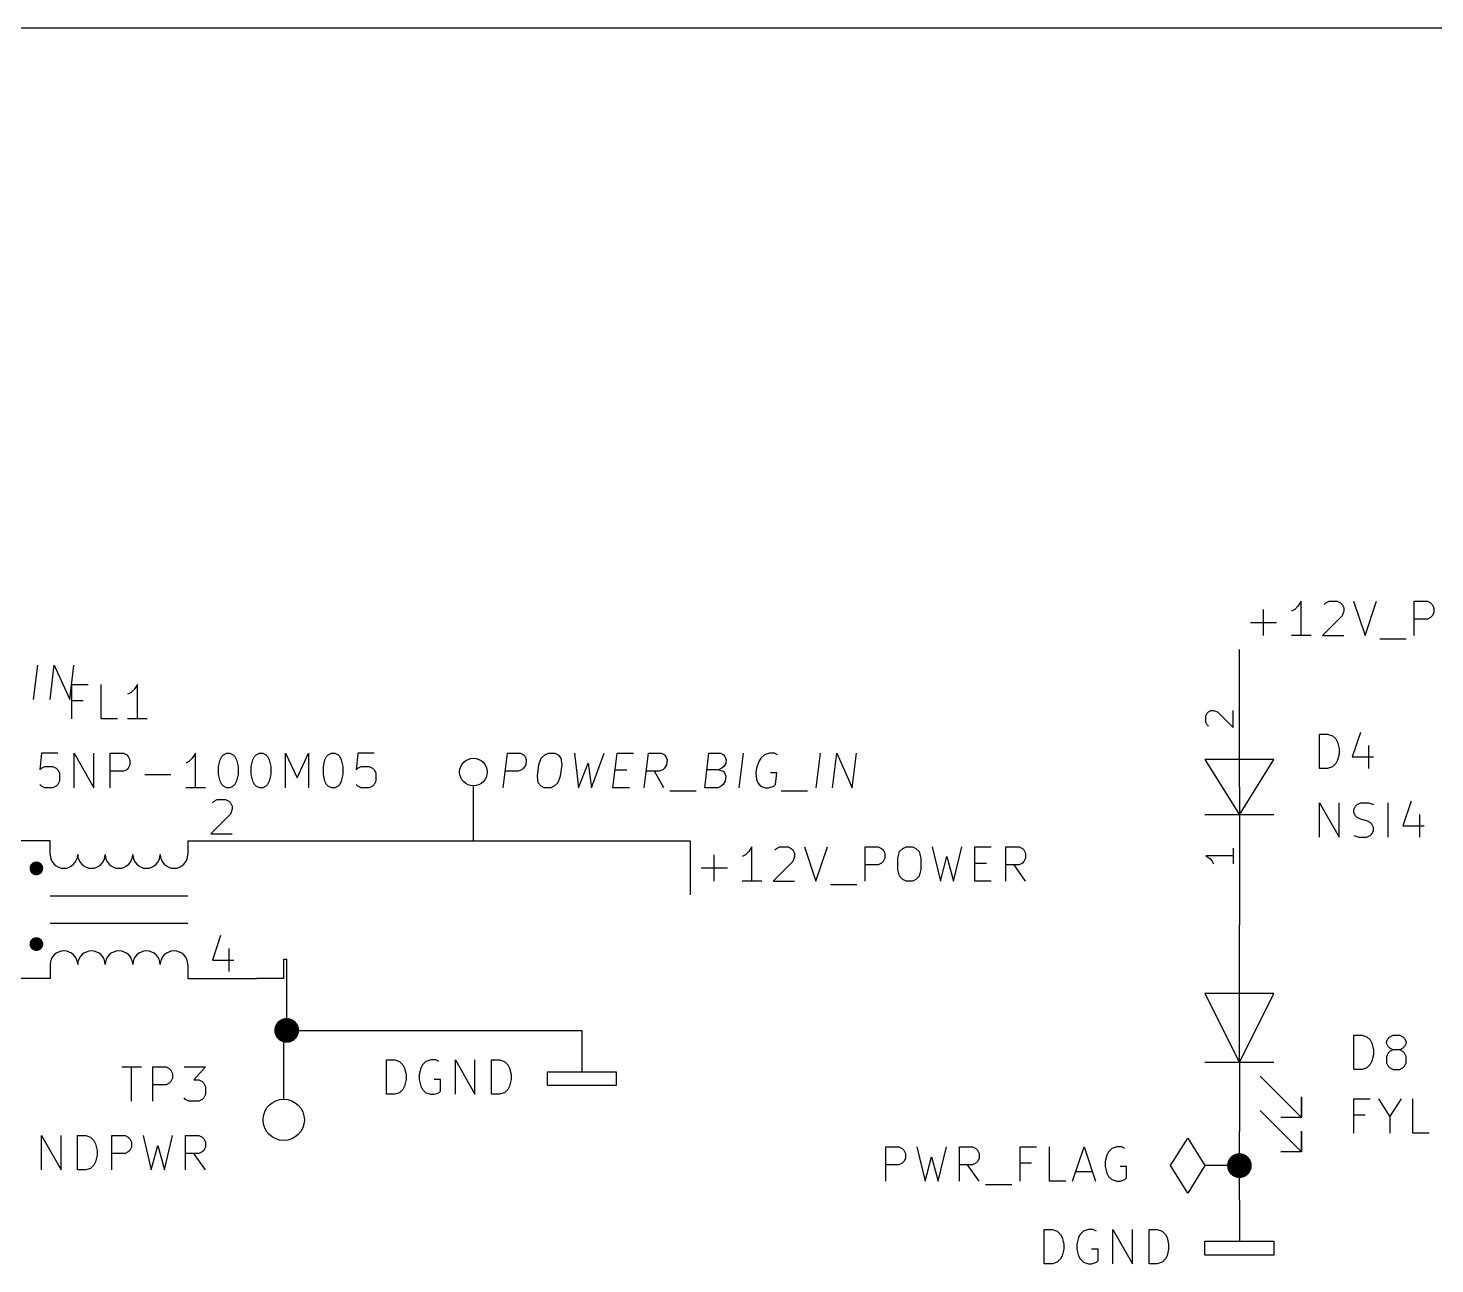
# Model space of a CAD drawing. Extents: x 0.3 to 16.3, y -11.7 to -0.2.
# Drawn here: x 8.29 to 10.334, y -1.993 to -0.197 of the extents above; entities that cross this region are included whole.
import ezdxf

# ---------------------------------------------------------------- set-up
doc = ezdxf.new("R2010")
doc.units = 0
doc.header["$MEASUREMENT"] = 0
for name, color, linetype in [('CYAN2', 4, 'CONTINUOUS'), ('GRAY1', 251, 'CONTINUOUS'), ('GREEN3', 91, 'CONTINUOUS'), ('MAGENTA2', 6, 'CONTINUOUS'), ('RED2', 1, 'CONTINUOUS'), ('RED3', 11, 'CONTINUOUS')]:
    doc.layers.add(name, color=color, linetype=linetype)

msp = doc.modelspace()

# ---------------------------------------------------------------- linework, layer by layer
at = {"layer": 'CYAN2', "linetype": 'CONTINUOUS'}
for p, q in [((8.3535, -1.2008), (8.3535, -1.1508)), ((8.3535, -1.1508), (8.3773, -1.1508)), ((8.3963, -1.2008), (8.3963, -1.1508)), ((8.4392, -1.1627), (8.4344, -1.165)), ((8.444, -1.1579), (8.4392, -1.1627)), ((8.4487, -1.1508), (8.444, -1.1579)), ((8.4487, -1.2008), (8.4487, -1.1508)), ((8.3701, -1.1746), (8.3535, -1.1746)), ((8.4201, -1.2008), (8.3963, -1.2008)), ((8.463, -1.2008), (8.4344, -1.2008)), ((10.1663, -1.2728), (10.1663, -1.2228)), ((10.1663, -1.2228), (10.1782, -1.2228)), ((10.1663, -1.2728), (10.1663, -1.2228)), ((10.1663, -1.2228), (10.1782, -1.2228)), ((10.1782, -1.2228), (10.1853, -1.2252)), ((10.1782, -1.2228), (10.1853, -1.2252)), ((10.1853, -1.2252), (10.1901, -1.2299)), ((10.1853, -1.2252), (10.1901, -1.2299)), ((10.2258, -1.2204), (10.2139, -1.2561)), ((10.2258, -1.2204), (10.2139, -1.2561)), ((10.1901, -1.2299), (10.1925, -1.2347)), ((10.1901, -1.2299), (10.1925, -1.2347)), ((10.1925, -1.2347), (10.1949, -1.2442)), ((10.1925, -1.2347), (10.1949, -1.2442)), ((10.1949, -1.2442), (10.1949, -1.2514)), ((10.1949, -1.2442), (10.1949, -1.2514)), ((10.2377, -1.2395), (10.2377, -1.2728)), ((10.2377, -1.2395), (10.2377, -1.2728)), ((8.3094, -1.2508), (8.3071, -1.2746)), ((8.3332, -1.2508), (8.3094, -1.2508)), ((8.357, -1.3008), (8.357, -1.2508)), ((8.357, -1.2508), (8.3856, -1.3008)), ((8.3856, -1.3008), (8.3856, -1.2508)), ((8.4094, -1.3008), (8.4094, -1.2508)), ((8.4094, -1.2508), (8.4285, -1.2508)), ((8.4285, -1.2508), (8.4332, -1.2531)), ((8.4332, -1.2531), (8.4356, -1.2555)), ((8.4356, -1.2555), (8.438, -1.2603)), ((8.438, -1.2603), (8.438, -1.2674)), ((8.5237, -1.2627), (8.519, -1.265)), ((8.5285, -1.2579), (8.5237, -1.2627)), ((8.5332, -1.2508), (8.5285, -1.2579)), ((8.5332, -1.3008), (8.5332, -1.2508)), ((8.5666, -1.2698), (8.569, -1.2603)), ((8.569, -1.2603), (8.5713, -1.2555)), ((8.5713, -1.2555), (8.5737, -1.2531)), ((8.5737, -1.2531), (8.5785, -1.2508)), ((8.5785, -1.2508), (8.5832, -1.2508)), ((8.5832, -1.2508), (8.588, -1.2531)), ((8.588, -1.2531), (8.5904, -1.2555)), ((8.5904, -1.2555), (8.5928, -1.2603)), ((8.5928, -1.2603), (8.5951, -1.2698)), ((8.6142, -1.2698), (8.6166, -1.2603)), ((8.6166, -1.2603), (8.619, -1.2555)), ((8.619, -1.2555), (8.6213, -1.2531)), ((8.6213, -1.2531), (8.6261, -1.2508)), ((8.6261, -1.2508), (8.6309, -1.2508)), ((8.6309, -1.2508), (8.6356, -1.2531)), ((8.6356, -1.2531), (8.638, -1.2555)), ((8.638, -1.2555), (8.6404, -1.2603)), ((8.6404, -1.2603), (8.6428, -1.2698)), ((8.6642, -1.3008), (8.6642, -1.2508)), ((8.6642, -1.2508), (8.6809, -1.2865)), ((8.6809, -1.2865), (8.6975, -1.2508)), ((8.6975, -1.2508), (8.6975, -1.3008)), ((8.719, -1.2698), (8.7213, -1.2603)), ((8.7213, -1.2603), (8.7237, -1.2555)), ((8.7237, -1.2555), (8.7261, -1.2531)), ((8.7261, -1.2531), (8.7309, -1.2508)), ((8.7309, -1.2508), (8.7356, -1.2508)), ((8.7356, -1.2508), (8.7404, -1.2531)), ((8.7404, -1.2531), (8.7428, -1.2555)), ((8.7428, -1.2555), (8.7451, -1.2603)), ((8.7451, -1.2603), (8.7475, -1.2698)), ((8.7689, -1.2508), (8.7666, -1.2746)), ((8.7928, -1.2508), (8.7689, -1.2508)), ((10.1901, -1.2657), (10.1853, -1.2704)), ((10.1901, -1.2657), (10.1853, -1.2704)), ((10.1925, -1.2609), (10.1901, -1.2657)), ((10.1925, -1.2609), (10.1901, -1.2657)), ((10.1949, -1.2514), (10.1925, -1.2609)), ((10.1949, -1.2514), (10.1925, -1.2609)), ((10.2139, -1.2561), (10.2449, -1.2561)), ((10.2139, -1.2561), (10.2449, -1.2561)), ((8.3071, -1.2746), (8.3094, -1.2722)), ((8.3094, -1.2722), (8.3142, -1.2698)), ((8.3142, -1.2698), (8.3261, -1.2698)), ((8.3261, -1.2698), (8.3309, -1.2722)), ((8.3309, -1.2722), (8.3332, -1.2746)), ((8.3332, -1.2746), (8.3356, -1.2793)), ((8.3356, -1.2793), (8.3356, -1.2912)), ((8.4285, -1.2769), (8.4094, -1.2769)), ((8.4332, -1.2746), (8.4285, -1.2769)), ((8.4356, -1.2722), (8.4332, -1.2746)), ((8.438, -1.2674), (8.4356, -1.2722)), ((8.4594, -1.2817), (8.4975, -1.2817)), ((8.5666, -1.2817), (8.5666, -1.2698)), ((8.569, -1.2912), (8.5666, -1.2817)), ((8.5951, -1.2817), (8.5928, -1.2912)), ((8.5951, -1.2698), (8.5951, -1.2817)), ((8.6142, -1.2817), (8.6142, -1.2698)), ((8.6166, -1.2912), (8.6142, -1.2817)), ((8.6428, -1.2817), (8.6404, -1.2912)), ((8.6428, -1.2698), (8.6428, -1.2817)), ((8.719, -1.2817), (8.719, -1.2698)), ((8.7213, -1.2912), (8.719, -1.2817)), ((8.7475, -1.2817), (8.7451, -1.2912)), ((8.7475, -1.2698), (8.7475, -1.2817)), ((8.7666, -1.2746), (8.7689, -1.2722)), ((8.7689, -1.2722), (8.7737, -1.2698)), ((8.7737, -1.2698), (8.7856, -1.2698)), ((8.7856, -1.2698), (8.7904, -1.2722)), ((8.7904, -1.2722), (8.7928, -1.2746)), ((8.7928, -1.2746), (8.7951, -1.2793)), ((8.7951, -1.2793), (8.7951, -1.2912)), ((10.1782, -1.2728), (10.1663, -1.2728)), ((10.1782, -1.2728), (10.1663, -1.2728)), ((10.1853, -1.2704), (10.1782, -1.2728)), ((10.1853, -1.2704), (10.1782, -1.2728)), ((8.3094, -1.2984), (8.3071, -1.296)), ((8.3142, -1.3008), (8.3094, -1.2984)), ((8.3261, -1.3008), (8.3142, -1.3008)), ((8.3309, -1.2984), (8.3261, -1.3008)), ((8.3332, -1.296), (8.3309, -1.2984)), ((8.3356, -1.2912), (8.3332, -1.296)), ((8.5475, -1.3008), (8.519, -1.3008)), ((8.5713, -1.296), (8.569, -1.2912)), ((8.5737, -1.2984), (8.5713, -1.296)), ((8.5785, -1.3008), (8.5737, -1.2984)), ((8.5832, -1.3008), (8.5785, -1.3008)), ((8.588, -1.2984), (8.5832, -1.3008)), ((8.5904, -1.296), (8.588, -1.2984)), ((8.5928, -1.2912), (8.5904, -1.296)), ((8.619, -1.296), (8.6166, -1.2912)), ((8.6213, -1.2984), (8.619, -1.296)), ((8.6261, -1.3008), (8.6213, -1.2984)), ((8.6309, -1.3008), (8.6261, -1.3008)), ((8.6356, -1.2984), (8.6309, -1.3008)), ((8.638, -1.296), (8.6356, -1.2984)), ((8.6404, -1.2912), (8.638, -1.296)), ((8.7237, -1.296), (8.7213, -1.2912)), ((8.7261, -1.2984), (8.7237, -1.296)), ((8.7309, -1.3008), (8.7261, -1.2984)), ((8.7356, -1.3008), (8.7309, -1.3008)), ((8.7404, -1.2984), (8.7356, -1.3008)), ((8.7428, -1.296), (8.7404, -1.2984)), ((8.7451, -1.2912), (8.7428, -1.296)), ((8.7689, -1.2984), (8.7666, -1.296)), ((8.7737, -1.3008), (8.7689, -1.2984)), ((8.7856, -1.3008), (8.7737, -1.3008)), ((8.7904, -1.2984), (8.7856, -1.3008)), ((8.7928, -1.296), (8.7904, -1.2984)), ((8.7951, -1.2912), (8.7928, -1.296)), ((10.1663, -1.3728), (10.1663, -1.3228)), ((10.1663, -1.3228), (10.1949, -1.3728)), ((10.1663, -1.3728), (10.1663, -1.3228)), ((10.1663, -1.3228), (10.1949, -1.3728)), ((10.1949, -1.3728), (10.1949, -1.3228)), ((10.1949, -1.3728), (10.1949, -1.3228)), ((10.2163, -1.3323), (10.2187, -1.3276)), ((10.2163, -1.3323), (10.2187, -1.3276)), ((10.2187, -1.3276), (10.221, -1.3252)), ((10.2187, -1.3276), (10.221, -1.3252)), ((10.221, -1.3252), (10.2258, -1.3228)), ((10.221, -1.3252), (10.2258, -1.3228)), ((10.2258, -1.3228), (10.2377, -1.3228)), ((10.2258, -1.3228), (10.2377, -1.3228)), ((10.2377, -1.3228), (10.2449, -1.3252)), ((10.2377, -1.3228), (10.2449, -1.3252)), ((10.2663, -1.3728), (10.2663, -1.3228)), ((10.2663, -1.3728), (10.2663, -1.3228)), ((10.2996, -1.3204), (10.2877, -1.3561)), ((10.2996, -1.3204), (10.2877, -1.3561)), ((10.2163, -1.3371), (10.2163, -1.3323)), ((10.2163, -1.3371), (10.2163, -1.3323)), ((10.2187, -1.3418), (10.2163, -1.3371)), ((10.2187, -1.3418), (10.2163, -1.3371)), ((10.221, -1.3442), (10.2187, -1.3418)), ((10.221, -1.3442), (10.2187, -1.3418)), ((10.2258, -1.3466), (10.221, -1.3442)), ((10.2258, -1.3466), (10.221, -1.3442)), ((10.2353, -1.349), (10.2258, -1.3466)), ((10.2353, -1.349), (10.2258, -1.3466)), ((10.2401, -1.3514), (10.2353, -1.349)), ((10.2401, -1.3514), (10.2353, -1.349)), ((10.3115, -1.3395), (10.3115, -1.3728)), ((10.3115, -1.3395), (10.3115, -1.3728)), ((10.2425, -1.3537), (10.2401, -1.3514)), ((10.2425, -1.3537), (10.2401, -1.3514)), ((10.2401, -1.3704), (10.2425, -1.368)), ((10.2401, -1.3704), (10.2425, -1.368)), ((10.2449, -1.3585), (10.2425, -1.3537)), ((10.2449, -1.3585), (10.2425, -1.3537)), ((10.2425, -1.368), (10.2449, -1.3633)), ((10.2425, -1.368), (10.2449, -1.3633)), ((10.2449, -1.3633), (10.2449, -1.3585)), ((10.2449, -1.3633), (10.2449, -1.3585)), ((10.2877, -1.3561), (10.3187, -1.3561)), ((10.2877, -1.3561), (10.3187, -1.3561)), ((10.2163, -1.3704), (10.2234, -1.3728)), ((10.2163, -1.3704), (10.2234, -1.3728)), ((10.2234, -1.3728), (10.2353, -1.3728)), ((10.2234, -1.3728), (10.2353, -1.3728)), ((10.2353, -1.3728), (10.2401, -1.3704)), ((10.2353, -1.3728), (10.2401, -1.3704)), ((10.2163, -1.7103), (10.2163, -1.6603)), ((10.2163, -1.6603), (10.2282, -1.6603)), ((10.2163, -1.7103), (10.2163, -1.6603)), ((10.2163, -1.6603), (10.2282, -1.6603)), ((10.2282, -1.6603), (10.2353, -1.6627)), ((10.2282, -1.6603), (10.2353, -1.6627)), ((10.2353, -1.6627), (10.2401, -1.6674)), ((10.2353, -1.6627), (10.2401, -1.6674)), ((10.2401, -1.6674), (10.2425, -1.6722)), ((10.2401, -1.6674), (10.2425, -1.6722)), ((10.2425, -1.6722), (10.2449, -1.6817)), ((10.2425, -1.6722), (10.2449, -1.6817)), ((10.2639, -1.6698), (10.2663, -1.6651)), ((10.2639, -1.6698), (10.2663, -1.6651)), ((10.2639, -1.6722), (10.2639, -1.6698)), ((10.2639, -1.6722), (10.2639, -1.6698)), ((10.2663, -1.677), (10.2639, -1.6722)), ((10.2663, -1.677), (10.2639, -1.6722)), ((10.2663, -1.6651), (10.2687, -1.6627)), ((10.2663, -1.6651), (10.2687, -1.6627)), ((10.2687, -1.6627), (10.2734, -1.6603)), ((10.2687, -1.6627), (10.2734, -1.6603)), ((10.2734, -1.6603), (10.2829, -1.6603)), ((10.2734, -1.6603), (10.2829, -1.6603)), ((10.2829, -1.6603), (10.2877, -1.6627)), ((10.2829, -1.6603), (10.2877, -1.6627)), ((10.2877, -1.6627), (10.2901, -1.6651)), ((10.2877, -1.6627), (10.2901, -1.6651)), ((10.2901, -1.6651), (10.2925, -1.6698)), ((10.2901, -1.6651), (10.2925, -1.6698)), ((10.2925, -1.6722), (10.2901, -1.677)), ((10.2925, -1.6722), (10.2901, -1.677)), ((10.2925, -1.6698), (10.2925, -1.6722)), ((10.2925, -1.6698), (10.2925, -1.6722)), ((8.8108, -1.7463), (8.8108, -1.6963)), ((8.8108, -1.6963), (8.8227, -1.6963)), ((8.8227, -1.6963), (8.8298, -1.6987)), ((8.8751, -1.6963), (8.8679, -1.6987)), ((8.8822, -1.6963), (8.8751, -1.6963)), ((8.887, -1.6987), (8.8822, -1.6963)), ((8.9108, -1.7463), (8.9108, -1.6963)), ((8.9108, -1.6963), (8.9393, -1.7463)), ((8.9393, -1.7463), (8.9393, -1.6963)), ((8.9631, -1.7463), (8.9631, -1.6963)), ((8.9631, -1.6963), (8.9751, -1.6963)), ((8.9751, -1.6963), (8.9822, -1.6987)), ((10.2449, -1.6889), (10.2425, -1.6984)), ((10.2449, -1.6889), (10.2425, -1.6984)), ((10.2449, -1.6817), (10.2449, -1.6889)), ((10.2449, -1.6817), (10.2449, -1.6889)), ((10.2663, -1.6865), (10.2639, -1.6913)), ((10.2663, -1.6865), (10.2639, -1.6913)), ((10.2639, -1.6913), (10.2639, -1.7008)), ((10.2639, -1.6913), (10.2639, -1.7008)), ((10.2687, -1.6793), (10.2663, -1.677)), ((10.2687, -1.6793), (10.2663, -1.677)), ((10.2687, -1.6841), (10.2663, -1.6865)), ((10.2687, -1.6841), (10.2663, -1.6865)), ((10.2734, -1.6817), (10.2687, -1.6793)), ((10.2734, -1.6817), (10.2687, -1.6793)), ((10.2734, -1.6817), (10.2687, -1.6841)), ((10.2734, -1.6817), (10.2687, -1.6841)), ((10.2829, -1.6817), (10.2734, -1.6817)), ((10.2829, -1.6817), (10.2734, -1.6817)), ((10.2877, -1.6793), (10.2829, -1.6817)), ((10.2877, -1.6793), (10.2829, -1.6817)), ((10.2877, -1.6841), (10.2829, -1.6817)), ((10.2877, -1.6841), (10.2829, -1.6817)), ((10.2901, -1.677), (10.2877, -1.6793)), ((10.2901, -1.677), (10.2877, -1.6793)), ((10.2901, -1.6865), (10.2877, -1.6841)), ((10.2901, -1.6865), (10.2877, -1.6841)), ((10.2925, -1.6913), (10.2901, -1.6865)), ((10.2925, -1.6913), (10.2901, -1.6865)), ((10.2925, -1.7008), (10.2925, -1.6913)), ((10.2925, -1.7008), (10.2925, -1.6913)), ((8.4261, -1.7063), (8.4547, -1.7063)), ((8.4404, -1.7563), (8.4404, -1.7063)), ((8.4713, -1.7563), (8.4713, -1.7063)), ((8.4713, -1.7063), (8.4904, -1.7063)), ((8.4904, -1.7063), (8.4951, -1.7087)), ((8.4951, -1.7087), (8.4975, -1.7111)), ((8.4975, -1.7111), (8.4999, -1.7159)), ((8.4999, -1.7159), (8.4999, -1.723)), ((8.5166, -1.7063), (8.5475, -1.7063)), ((8.5475, -1.7063), (8.5308, -1.7254)), ((8.8298, -1.6987), (8.8346, -1.7035)), ((8.8346, -1.7035), (8.837, -1.7083)), ((8.837, -1.7083), (8.8393, -1.7178)), ((8.8608, -1.7083), (8.8584, -1.7178)), ((8.8631, -1.7035), (8.8608, -1.7083)), ((8.8679, -1.6987), (8.8631, -1.7035)), ((8.9822, -1.6987), (8.987, -1.7035)), ((8.987, -1.7035), (8.9893, -1.7083)), ((8.9893, -1.7083), (8.9917, -1.7178)), ((10.2282, -1.7103), (10.2163, -1.7103)), ((10.2282, -1.7103), (10.2163, -1.7103)), ((10.2353, -1.7079), (10.2282, -1.7103)), ((10.2353, -1.7079), (10.2282, -1.7103)), ((10.2401, -1.7032), (10.2353, -1.7079)), ((10.2401, -1.7032), (10.2353, -1.7079)), ((10.2425, -1.6984), (10.2401, -1.7032)), ((10.2425, -1.6984), (10.2401, -1.7032)), ((10.2639, -1.7008), (10.2663, -1.7055)), ((10.2639, -1.7008), (10.2663, -1.7055)), ((10.2663, -1.7055), (10.2687, -1.7079)), ((10.2663, -1.7055), (10.2687, -1.7079)), ((10.2687, -1.7079), (10.2734, -1.7103)), ((10.2687, -1.7079), (10.2734, -1.7103)), ((10.2734, -1.7103), (10.2829, -1.7103)), ((10.2734, -1.7103), (10.2829, -1.7103)), ((10.2829, -1.7103), (10.2877, -1.7079)), ((10.2829, -1.7103), (10.2877, -1.7079)), ((10.2877, -1.7079), (10.2901, -1.7055)), ((10.2877, -1.7079), (10.2901, -1.7055)), ((10.2901, -1.7055), (10.2925, -1.7008)), ((10.2901, -1.7055), (10.2925, -1.7008)), ((8.4904, -1.7325), (8.4713, -1.7325)), ((8.4951, -1.7302), (8.4904, -1.7325)), ((8.4975, -1.7278), (8.4951, -1.7302)), ((8.4999, -1.723), (8.4975, -1.7278)), ((8.5308, -1.7254), (8.538, -1.7254)), ((8.538, -1.7254), (8.5428, -1.7278)), ((8.5428, -1.7278), (8.5451, -1.7302)), ((8.5451, -1.7302), (8.5475, -1.7349)), ((8.5475, -1.7349), (8.5475, -1.7468)), ((8.837, -1.7344), (8.8346, -1.7392)), ((8.8393, -1.7249), (8.837, -1.7344)), ((8.8393, -1.7178), (8.8393, -1.7249)), ((8.8584, -1.7178), (8.8584, -1.7249)), ((8.8584, -1.7249), (8.8608, -1.7344)), ((8.8608, -1.7344), (8.8631, -1.7392)), ((8.8893, -1.7249), (8.8798, -1.7249)), ((8.8893, -1.7416), (8.8893, -1.7249)), ((8.9893, -1.7344), (8.987, -1.7392)), ((8.9917, -1.7249), (8.9893, -1.7344)), ((8.9917, -1.7178), (8.9917, -1.7249)), ((8.5189, -1.754), (8.5166, -1.7516)), ((8.5237, -1.7563), (8.5189, -1.754)), ((8.538, -1.7563), (8.5237, -1.7563)), ((8.5428, -1.754), (8.538, -1.7563)), ((8.5451, -1.7516), (8.5428, -1.754)), ((8.5475, -1.7468), (8.5451, -1.7516)), ((8.8227, -1.7463), (8.8108, -1.7463)), ((8.8298, -1.744), (8.8227, -1.7463)), ((8.8346, -1.7392), (8.8298, -1.744)), ((8.8631, -1.7392), (8.8679, -1.744)), ((8.8679, -1.744), (8.8751, -1.7463)), ((8.8751, -1.7463), (8.8798, -1.7463)), ((8.8798, -1.7463), (8.887, -1.744)), ((8.887, -1.744), (8.8893, -1.7416)), ((8.9751, -1.7463), (8.9631, -1.7463)), ((8.9822, -1.744), (8.9751, -1.7463)), ((8.987, -1.7392), (8.9822, -1.744)), ((10.2163, -1.8028), (10.2163, -1.7528)), ((10.2163, -1.7528), (10.2401, -1.7528)), ((10.2163, -1.8028), (10.2163, -1.7528)), ((10.2163, -1.7528), (10.2401, -1.7528)), ((10.252, -1.7528), (10.2687, -1.779)), ((10.252, -1.7528), (10.2687, -1.779)), ((10.2687, -1.779), (10.2853, -1.7528)), ((10.2687, -1.779), (10.2853, -1.7528)), ((10.302, -1.8028), (10.302, -1.7528)), ((10.302, -1.8028), (10.302, -1.7528)), ((10.2329, -1.7766), (10.2163, -1.7766)), ((10.2329, -1.7766), (10.2163, -1.7766)), ((10.2687, -1.779), (10.2687, -1.8028)), ((10.2687, -1.779), (10.2687, -1.8028)), ((8.3094, -1.8563), (8.3094, -1.8063)), ((8.3094, -1.8063), (8.338, -1.8563)), ((8.338, -1.8563), (8.338, -1.8063)), ((8.3618, -1.8563), (8.3618, -1.8063)), ((8.3618, -1.8063), (8.3737, -1.8063)), ((8.3737, -1.8063), (8.3808, -1.8087)), ((8.3808, -1.8087), (8.3856, -1.8135)), ((8.3856, -1.8135), (8.388, -1.8182)), ((8.388, -1.8182), (8.3904, -1.8278)), ((8.4118, -1.8563), (8.4118, -1.8063)), ((8.4118, -1.8063), (8.4308, -1.8063)), ((8.4308, -1.8063), (8.4356, -1.8087)), ((8.4356, -1.8087), (8.438, -1.8111)), ((8.438, -1.8111), (8.4404, -1.8159)), ((8.4404, -1.8159), (8.4404, -1.823)), ((8.457, -1.8063), (8.4689, -1.8563)), ((8.488, -1.8563), (8.4999, -1.8063)), ((8.5189, -1.8563), (8.5189, -1.8063)), ((8.5189, -1.8063), (8.538, -1.8063)), ((8.538, -1.8063), (8.5428, -1.8087)), ((8.5428, -1.8087), (8.5451, -1.8111)), ((8.5451, -1.8111), (8.5475, -1.8159)), ((8.5475, -1.8159), (8.5475, -1.823)), ((10.3258, -1.8028), (10.302, -1.8028)), ((10.3258, -1.8028), (10.302, -1.8028)), ((8.3904, -1.8349), (8.388, -1.8444)), ((8.3904, -1.8278), (8.3904, -1.8349)), ((8.4308, -1.8325), (8.4118, -1.8325)), ((8.4356, -1.8302), (8.4308, -1.8325)), ((8.438, -1.8278), (8.4356, -1.8302)), ((8.4404, -1.823), (8.438, -1.8278)), ((8.4689, -1.8563), (8.4785, -1.8206)), ((8.4785, -1.8206), (8.488, -1.8563)), ((8.538, -1.8325), (8.5189, -1.8325)), ((8.5475, -1.8563), (8.5308, -1.8325)), ((8.5428, -1.8302), (8.538, -1.8325)), ((8.5451, -1.8278), (8.5428, -1.8302)), ((8.5475, -1.823), (8.5451, -1.8278)), ((9.5361, -1.8728), (9.5361, -1.8228)), ((9.5361, -1.8228), (9.5551, -1.8228)), ((9.5361, -1.8728), (9.5361, -1.8228)), ((9.5361, -1.8228), (9.5551, -1.8228)), ((9.5551, -1.8228), (9.5599, -1.8252)), ((9.5551, -1.8228), (9.5599, -1.8252)), ((9.5599, -1.8252), (9.5623, -1.8276)), ((9.5599, -1.8252), (9.5623, -1.8276)), ((9.5623, -1.8276), (9.5647, -1.8323)), ((9.5623, -1.8276), (9.5647, -1.8323)), ((9.5647, -1.8395), (9.5623, -1.8442)), ((9.5647, -1.8395), (9.5623, -1.8442)), ((9.5647, -1.8323), (9.5647, -1.8395)), ((9.5647, -1.8323), (9.5647, -1.8395)), ((9.5813, -1.8228), (9.5932, -1.8728)), ((9.5813, -1.8228), (9.5932, -1.8728)), ((9.5932, -1.8728), (9.6028, -1.8371)), ((9.5932, -1.8728), (9.6028, -1.8371)), ((9.6028, -1.8371), (9.6123, -1.8728)), ((9.6028, -1.8371), (9.6123, -1.8728)), ((9.6123, -1.8728), (9.6242, -1.8228)), ((9.6123, -1.8728), (9.6242, -1.8228)), ((9.6432, -1.8728), (9.6432, -1.8228)), ((9.6432, -1.8228), (9.6623, -1.8228)), ((9.6432, -1.8728), (9.6432, -1.8228)), ((9.6432, -1.8228), (9.6623, -1.8228)), ((9.6623, -1.8228), (9.667, -1.8252)), ((9.6623, -1.8228), (9.667, -1.8252)), ((9.667, -1.8252), (9.6694, -1.8276)), ((9.667, -1.8252), (9.6694, -1.8276)), ((9.6694, -1.8276), (9.6718, -1.8323)), ((9.6694, -1.8276), (9.6718, -1.8323)), ((9.6718, -1.8395), (9.6694, -1.8442)), ((9.6718, -1.8395), (9.6694, -1.8442)), ((9.6718, -1.8323), (9.6718, -1.8395)), ((9.6718, -1.8323), (9.6718, -1.8395)), ((9.7313, -1.8728), (9.7313, -1.8228)), ((9.7313, -1.8228), (9.7551, -1.8228)), ((9.7313, -1.8728), (9.7313, -1.8228)), ((9.7313, -1.8228), (9.7551, -1.8228)), ((9.7742, -1.8728), (9.7742, -1.8228)), ((9.7742, -1.8728), (9.7742, -1.8228)), ((9.8075, -1.8728), (9.8242, -1.8228)), ((9.8075, -1.8728), (9.8242, -1.8228)), ((9.8242, -1.8228), (9.8409, -1.8728)), ((9.8242, -1.8228), (9.8409, -1.8728)), ((9.8575, -1.8347), (9.8551, -1.8442)), ((9.8575, -1.8347), (9.8551, -1.8442)), ((9.8599, -1.8299), (9.8575, -1.8347)), ((9.8599, -1.8299), (9.8575, -1.8347)), ((9.8647, -1.8252), (9.8599, -1.8299)), ((9.8647, -1.8252), (9.8599, -1.8299)), ((9.8718, -1.8228), (9.8647, -1.8252)), ((9.8718, -1.8228), (9.8647, -1.8252)), ((9.879, -1.8228), (9.8718, -1.8228)), ((9.879, -1.8228), (9.8718, -1.8228)), ((9.8837, -1.8252), (9.879, -1.8228)), ((9.8837, -1.8252), (9.879, -1.8228)), ((8.3737, -1.8563), (8.3618, -1.8563)), ((8.3808, -1.854), (8.3737, -1.8563)), ((8.3856, -1.8492), (8.3808, -1.854)), ((8.388, -1.8444), (8.3856, -1.8492)), ((9.5551, -1.849), (9.5361, -1.849)), ((9.5551, -1.849), (9.5361, -1.849)), ((9.5599, -1.8466), (9.5551, -1.849)), ((9.5599, -1.8466), (9.5551, -1.849)), ((9.5623, -1.8442), (9.5599, -1.8466)), ((9.5623, -1.8442), (9.5599, -1.8466)), ((9.6623, -1.849), (9.6432, -1.849)), ((9.6623, -1.849), (9.6432, -1.849)), ((9.6718, -1.8728), (9.6551, -1.849)), ((9.6718, -1.8728), (9.6551, -1.849)), ((9.667, -1.8466), (9.6623, -1.849)), ((9.667, -1.8466), (9.6623, -1.849)), ((9.6694, -1.8442), (9.667, -1.8466)), ((9.6694, -1.8442), (9.667, -1.8466)), ((9.748, -1.8466), (9.7313, -1.8466)), ((9.748, -1.8466), (9.7313, -1.8466)), ((9.8123, -1.8585), (9.8361, -1.8585)), ((9.8123, -1.8585), (9.8361, -1.8585)), ((9.8551, -1.8442), (9.8551, -1.8514)), ((9.8551, -1.8442), (9.8551, -1.8514)), ((9.8551, -1.8514), (9.8575, -1.8609)), ((9.8551, -1.8514), (9.8575, -1.8609)), ((9.8861, -1.8514), (9.8766, -1.8514)), ((9.8861, -1.8514), (9.8766, -1.8514)), ((9.8861, -1.868), (9.8861, -1.8514)), ((9.8861, -1.868), (9.8861, -1.8514)), ((9.6813, -1.8776), (9.7194, -1.8776)), ((9.6813, -1.8776), (9.7194, -1.8776)), ((9.798, -1.8728), (9.7742, -1.8728)), ((9.798, -1.8728), (9.7742, -1.8728)), ((9.8575, -1.8609), (9.8599, -1.8657)), ((9.8575, -1.8609), (9.8599, -1.8657)), ((9.8599, -1.8657), (9.8647, -1.8704)), ((9.8599, -1.8657), (9.8647, -1.8704)), ((9.8647, -1.8704), (9.8718, -1.8728)), ((9.8647, -1.8704), (9.8718, -1.8728)), ((9.8718, -1.8728), (9.8766, -1.8728)), ((9.8718, -1.8728), (9.8766, -1.8728)), ((9.8766, -1.8728), (9.8837, -1.8704)), ((9.8766, -1.8728), (9.8837, -1.8704)), ((9.8837, -1.8704), (9.8861, -1.868)), ((9.8837, -1.8704), (9.8861, -1.868)), ((9.7663, -1.9928), (9.7663, -1.9428)), ((9.7663, -1.9428), (9.7782, -1.9428)), ((9.7663, -1.9928), (9.7663, -1.9428)), ((9.7663, -1.9428), (9.7782, -1.9428)), ((9.7782, -1.9428), (9.7853, -1.9452)), ((9.7782, -1.9428), (9.7853, -1.9452)), ((9.7853, -1.9452), (9.7901, -1.9499)), ((9.7853, -1.9452), (9.7901, -1.9499)), ((9.7901, -1.9499), (9.7925, -1.9547)), ((9.7901, -1.9499), (9.7925, -1.9547)), ((9.7925, -1.9547), (9.7949, -1.9642)), ((9.7925, -1.9547), (9.7949, -1.9642)), ((9.8163, -1.9547), (9.8139, -1.9642)), ((9.8163, -1.9547), (9.8139, -1.9642)), ((9.8187, -1.9499), (9.8163, -1.9547)), ((9.8187, -1.9499), (9.8163, -1.9547)), ((9.8234, -1.9452), (9.8187, -1.9499)), ((9.8234, -1.9452), (9.8187, -1.9499)), ((9.8306, -1.9428), (9.8234, -1.9452)), ((9.8306, -1.9428), (9.8234, -1.9452)), ((9.8377, -1.9428), (9.8306, -1.9428)), ((9.8377, -1.9428), (9.8306, -1.9428)), ((9.8425, -1.9452), (9.8377, -1.9428)), ((9.8425, -1.9452), (9.8377, -1.9428)), ((9.8663, -1.9928), (9.8663, -1.9428)), ((9.8663, -1.9428), (9.8949, -1.9928)), ((9.8663, -1.9928), (9.8663, -1.9428)), ((9.8663, -1.9428), (9.8949, -1.9928)), ((9.8949, -1.9928), (9.8949, -1.9428)), ((9.8949, -1.9928), (9.8949, -1.9428)), ((9.9187, -1.9928), (9.9187, -1.9428)), ((9.9187, -1.9428), (9.9306, -1.9428)), ((9.9187, -1.9928), (9.9187, -1.9428)), ((9.9187, -1.9428), (9.9306, -1.9428)), ((9.9306, -1.9428), (9.9377, -1.9452)), ((9.9306, -1.9428), (9.9377, -1.9452)), ((9.9377, -1.9452), (9.9425, -1.9499)), ((9.9377, -1.9452), (9.9425, -1.9499)), ((9.9425, -1.9499), (9.9449, -1.9547)), ((9.9425, -1.9499), (9.9449, -1.9547)), ((9.9449, -1.9547), (9.9472, -1.9642)), ((9.9449, -1.9547), (9.9472, -1.9642)), ((9.7925, -1.9809), (9.7901, -1.9857)), ((9.7925, -1.9809), (9.7901, -1.9857)), ((9.7949, -1.9714), (9.7925, -1.9809)), ((9.7949, -1.9714), (9.7925, -1.9809)), ((9.7949, -1.9642), (9.7949, -1.9714)), ((9.7949, -1.9642), (9.7949, -1.9714)), ((9.8139, -1.9642), (9.8139, -1.9714)), ((9.8139, -1.9642), (9.8139, -1.9714)), ((9.8139, -1.9714), (9.8163, -1.9809)), ((9.8139, -1.9714), (9.8163, -1.9809)), ((9.8163, -1.9809), (9.8187, -1.9857)), ((9.8163, -1.9809), (9.8187, -1.9857)), ((9.8449, -1.9714), (9.8353, -1.9714)), ((9.8449, -1.9714), (9.8353, -1.9714)), ((9.8449, -1.988), (9.8449, -1.9714)), ((9.8449, -1.988), (9.8449, -1.9714)), ((9.9449, -1.9809), (9.9425, -1.9857)), ((9.9449, -1.9809), (9.9425, -1.9857)), ((9.9472, -1.9714), (9.9449, -1.9809)), ((9.9472, -1.9714), (9.9449, -1.9809)), ((9.9472, -1.9642), (9.9472, -1.9714)), ((9.9472, -1.9642), (9.9472, -1.9714)), ((9.7782, -1.9928), (9.7663, -1.9928)), ((9.7782, -1.9928), (9.7663, -1.9928)), ((9.7853, -1.9904), (9.7782, -1.9928)), ((9.7853, -1.9904), (9.7782, -1.9928)), ((9.7901, -1.9857), (9.7853, -1.9904)), ((9.7901, -1.9857), (9.7853, -1.9904)), ((9.8187, -1.9857), (9.8234, -1.9904)), ((9.8187, -1.9857), (9.8234, -1.9904)), ((9.8234, -1.9904), (9.8306, -1.9928)), ((9.8234, -1.9904), (9.8306, -1.9928)), ((9.8306, -1.9928), (9.8353, -1.9928)), ((9.8306, -1.9928), (9.8353, -1.9928)), ((9.8353, -1.9928), (9.8425, -1.9904)), ((9.8353, -1.9928), (9.8425, -1.9904)), ((9.8425, -1.9904), (9.8449, -1.988)), ((9.8425, -1.9904), (9.8449, -1.988)), ((9.9306, -1.9928), (9.9187, -1.9928)), ((9.9306, -1.9928), (9.9187, -1.9928)), ((9.9377, -1.9904), (9.9306, -1.9928)), ((9.9377, -1.9904), (9.9306, -1.9928)), ((9.9425, -1.9857), (9.9377, -1.9904)), ((9.9425, -1.9857), (9.9377, -1.9904))]:
    msp.add_line(p, q, dxfattribs=at)
at = {"layer": 'GRAY1', "linetype": 'CONTINUOUS'}
for p, q in [((10.0851, -1.0798), (10.0851, -1.0417)), ((10.1303, -1.0417), (10.1255, -1.0441)), ((10.1351, -1.0369), (10.1303, -1.0417)), ((10.1398, -1.0298), (10.1351, -1.0369)), ((10.1398, -1.0798), (10.1398, -1.0298)), ((10.1732, -1.0346), (10.1755, -1.0322)), ((10.1755, -1.0322), (10.1803, -1.0298)), ((10.1803, -1.0298), (10.1922, -1.0298)), ((10.1922, -1.0298), (10.197, -1.0322)), ((10.197, -1.0322), (10.1993, -1.0346)), ((10.1993, -1.0346), (10.2017, -1.0393)), ((10.2017, -1.0393), (10.2017, -1.0441)), ((10.216, -1.0298), (10.2327, -1.0798)), ((10.2327, -1.0798), (10.2493, -1.0298)), ((10.3041, -1.0798), (10.3041, -1.0298)), ((10.3041, -1.0298), (10.3232, -1.0298)), ((10.3232, -1.0298), (10.3279, -1.0322)), ((10.3279, -1.0322), (10.3303, -1.0346)), ((10.3303, -1.0346), (10.3327, -1.0393)), ((10.3327, -1.0393), (10.3327, -1.0465)), ((10.066, -1.0608), (10.1041, -1.0608)), ((10.1993, -1.0512), (10.1708, -1.0798)), ((10.2017, -1.0441), (10.1993, -1.0512)), ((10.3232, -1.056), (10.3041, -1.056)), ((10.3279, -1.0536), (10.3232, -1.056)), ((10.3303, -1.0512), (10.3279, -1.0536)), ((10.3327, -1.0465), (10.3303, -1.0512)), ((10.1541, -1.0798), (10.1255, -1.0798)), ((10.1708, -1.0798), (10.2017, -1.0798)), ((10.2541, -1.0846), (10.2922, -1.0846)), ((8.937, -1.378), (8.937, -1.298)), ((9.3418, -1.3865), (9.337, -1.3936)), ((9.3418, -1.4365), (9.3418, -1.3865)), ((9.3751, -1.3913), (9.3775, -1.3889)), ((9.3775, -1.3889), (9.3823, -1.3865)), ((9.3823, -1.3865), (9.3942, -1.3865)), ((9.3942, -1.3865), (9.3989, -1.3889)), ((9.3989, -1.3889), (9.4013, -1.3913)), ((9.418, -1.3865), (9.4346, -1.4365)), ((9.4346, -1.4365), (9.4513, -1.3865)), ((9.5061, -1.4365), (9.5061, -1.3865)), ((9.5061, -1.3865), (9.5251, -1.3865)), ((9.5251, -1.3865), (9.5299, -1.3889)), ((9.5299, -1.3889), (9.5323, -1.3913)), ((9.5561, -1.3936), (9.5608, -1.3889)), ((9.5608, -1.3889), (9.5656, -1.3865)), ((9.5656, -1.3865), (9.5751, -1.3865)), ((9.5751, -1.3865), (9.5799, -1.3889)), ((9.5799, -1.3889), (9.5846, -1.3936)), ((9.6037, -1.3865), (9.6156, -1.4365)), ((9.6346, -1.4365), (9.6466, -1.3865)), ((9.6656, -1.4365), (9.6656, -1.3865)), ((9.6656, -1.3865), (9.6894, -1.3865)), ((9.7108, -1.4365), (9.7108, -1.3865)), ((9.7108, -1.3865), (9.7299, -1.3865)), ((9.7299, -1.3865), (9.7346, -1.3889)), ((9.7346, -1.3889), (9.737, -1.3913)), ((9.287, -1.4365), (9.287, -1.3984)), ((9.3323, -1.3984), (9.3275, -1.4008)), ((9.337, -1.3936), (9.3323, -1.3984)), ((9.4013, -1.4079), (9.3727, -1.4365)), ((9.4013, -1.3913), (9.4037, -1.396)), ((9.4037, -1.4008), (9.4013, -1.4079)), ((9.4037, -1.396), (9.4037, -1.4008)), ((9.5299, -1.4103), (9.5251, -1.4127)), ((9.5323, -1.4079), (9.5299, -1.4103)), ((9.5323, -1.3913), (9.5346, -1.396)), ((9.5346, -1.4032), (9.5323, -1.4079)), ((9.5346, -1.396), (9.5346, -1.4032)), ((9.5537, -1.4032), (9.5561, -1.3936)), ((9.5537, -1.4198), (9.5537, -1.4032)), ((9.5846, -1.3936), (9.587, -1.4032)), ((9.587, -1.4032), (9.587, -1.4198)), ((9.6156, -1.4365), (9.6251, -1.4008)), ((9.6251, -1.4008), (9.6346, -1.4365)), ((9.6656, -1.4103), (9.6823, -1.4103)), ((9.7346, -1.4103), (9.7299, -1.4127)), ((9.737, -1.4079), (9.7346, -1.4103)), ((9.737, -1.3913), (9.7394, -1.396)), ((9.7394, -1.4032), (9.737, -1.4079)), ((9.7394, -1.396), (9.7394, -1.4032)), ((9.268, -1.4174), (9.3061, -1.4174)), ((9.5251, -1.4127), (9.5061, -1.4127)), ((9.5561, -1.4294), (9.5537, -1.4198)), ((9.5608, -1.4341), (9.5561, -1.4294)), ((9.5846, -1.4294), (9.5799, -1.4341)), ((9.587, -1.4198), (9.5846, -1.4294)), ((9.7299, -1.4127), (9.7108, -1.4127)), ((9.7394, -1.4365), (9.7227, -1.4127)), ((9.3561, -1.4365), (9.3275, -1.4365)), ((9.3727, -1.4365), (9.4037, -1.4365)), ((9.4561, -1.4413), (9.4942, -1.4413)), ((9.5656, -1.4365), (9.5608, -1.4341)), ((9.5751, -1.4365), (9.5656, -1.4365)), ((9.5799, -1.4341), (9.5751, -1.4365)), ((9.6894, -1.4365), (9.6656, -1.4365))]:
    msp.add_line(p, q, dxfattribs=at)
at = {"layer": 'GRAY1'}
msp.add_circle((8.937, -1.278), 0.02, dxfattribs=at)
at = {"layer": 'GREEN3', "linetype": 'CONTINUOUS'}
for p, q in [((8.622, -1.378), (9.252, -1.378)), ((9.252, -1.378), (9.252, -1.4567)), ((8.6614, -1.55), (8.6657, -1.55)), ((8.6614, -1.578), (8.6614, -1.55)), ((8.6657, -1.6535), (8.6657, -1.55)), ((8.6614, -1.578), (8.622, -1.578)), ((8.6657, -1.6535), (8.6614, -1.6535)), ((8.6657, -1.6535), (9.0945, -1.6535)), ((10.05, -1.85), (10.05, -1.8)), ((10.05, -1.9), (10.05, -1.85))]:
    msp.add_line(p, q, dxfattribs=at)
at = {"layer": 'GREEN3', "const_width": 0.018}
for points in [[(8.6567, -1.6535, 1), (8.6747, -1.6535, 1)], [(10.041, -1.85, 1), (10.059, -1.85, 1)]]:
    msp.add_lwpolyline(points, format="xyb", close=True, dxfattribs=at)
at = {"layer": 'MAGENTA2', "linetype": 'CONTINUOUS'}
for p, q in [((8.298, -1.1728), (8.3042, -1.1228)), ((8.3218, -1.1728), (8.328, -1.1228)), ((8.328, -1.1228), (8.3504, -1.1728)), ((8.3504, -1.1728), (8.3566, -1.1228)), ((8.9802, -1.3008), (8.9865, -1.2508)), ((8.9865, -1.2508), (9.0055, -1.2508)), ((9.0055, -1.2508), (9.01, -1.2531)), ((9.01, -1.2531), (9.0121, -1.2555)), ((9.0121, -1.2555), (9.0139, -1.2603)), ((9.0139, -1.2603), (9.013, -1.2674)), ((9.032, -1.2674), (9.0356, -1.2579)), ((9.0356, -1.2579), (9.0409, -1.2531)), ((9.0409, -1.2531), (9.046, -1.2508)), ((9.046, -1.2508), (9.0555, -1.2508)), ((9.0555, -1.2508), (9.06, -1.2531)), ((9.06, -1.2531), (9.0642, -1.2579)), ((9.0642, -1.2579), (9.0653, -1.2674)), ((9.0841, -1.2508), (9.0897, -1.3008)), ((9.0897, -1.3008), (9.1037, -1.265)), ((9.1037, -1.265), (9.1088, -1.3008)), ((9.1088, -1.3008), (9.1269, -1.2508)), ((9.1397, -1.3008), (9.146, -1.2508)), ((9.146, -1.2508), (9.1698, -1.2508)), ((9.185, -1.3008), (9.1912, -1.2508)), ((9.1912, -1.2508), (9.2103, -1.2508)), ((9.2103, -1.2508), (9.2147, -1.2531)), ((9.2147, -1.2531), (9.2168, -1.2555)), ((9.2168, -1.2555), (9.2186, -1.2603)), ((9.2186, -1.2603), (9.2177, -1.2674)), ((9.2731, -1.3008), (9.2793, -1.2508)), ((9.2793, -1.2508), (9.296, -1.2508)), ((9.296, -1.2508), (9.3005, -1.2531)), ((9.3005, -1.2531), (9.3025, -1.2555)), ((9.3037, -1.265), (9.3008, -1.2698)), ((9.3025, -1.2555), (9.3043, -1.2603)), ((9.3043, -1.2603), (9.3037, -1.265)), ((9.3231, -1.3008), (9.3293, -1.2508)), ((9.3516, -1.2627), (9.3481, -1.2722)), ((9.3546, -1.2579), (9.3516, -1.2627)), ((9.36, -1.2531), (9.3546, -1.2579)), ((9.3674, -1.2508), (9.36, -1.2531)), ((9.3746, -1.2508), (9.3674, -1.2508)), ((9.379, -1.2531), (9.3746, -1.2508)), ((9.435, -1.3008), (9.4412, -1.2508)), ((9.4588, -1.3008), (9.465, -1.2508)), ((9.465, -1.2508), (9.4874, -1.3008)), ((9.4874, -1.3008), (9.4936, -1.2508)), ((9.0022, -1.2769), (8.9832, -1.2769)), ((9.0073, -1.2746), (9.0022, -1.2769)), ((9.01, -1.2722), (9.0073, -1.2746)), ((9.013, -1.2674), (9.01, -1.2722)), ((9.0299, -1.2841), (9.032, -1.2674)), ((9.0311, -1.2936), (9.0299, -1.2841)), ((9.0633, -1.2841), (9.0597, -1.2936)), ((9.0653, -1.2674), (9.0633, -1.2841)), ((9.143, -1.2746), (9.1597, -1.2746)), ((9.207, -1.2769), (9.188, -1.2769)), ((9.2136, -1.3008), (9.1999, -1.2769)), ((9.2121, -1.2746), (9.207, -1.2769)), ((9.2147, -1.2722), (9.2121, -1.2746)), ((9.2177, -1.2674), (9.2147, -1.2722)), ((9.293, -1.2746), (9.2764, -1.2746)), ((9.2981, -1.2722), (9.293, -1.2746)), ((9.293, -1.2746), (9.2999, -1.2769)), ((9.3008, -1.2698), (9.2981, -1.2722)), ((9.2999, -1.2769), (9.3019, -1.2793)), ((9.3019, -1.2793), (9.3037, -1.2841)), ((9.3037, -1.2841), (9.3028, -1.2912)), ((9.3481, -1.2722), (9.3472, -1.2793)), ((9.3472, -1.2793), (9.3484, -1.2889)), ((9.3781, -1.2793), (9.3686, -1.2793)), ((9.3761, -1.296), (9.3781, -1.2793)), ((9.0353, -1.2984), (9.0311, -1.2936)), ((9.0397, -1.3008), (9.0353, -1.2984)), ((9.0493, -1.3008), (9.0397, -1.3008)), ((9.0543, -1.2984), (9.0493, -1.3008)), ((9.0597, -1.2936), (9.0543, -1.2984)), ((9.1636, -1.3008), (9.1397, -1.3008)), ((9.2225, -1.3055), (9.2606, -1.3055)), ((9.2921, -1.3008), (9.2731, -1.3008)), ((9.2972, -1.2984), (9.2921, -1.3008)), ((9.2999, -1.296), (9.2972, -1.2984)), ((9.3028, -1.2912), (9.2999, -1.296)), ((9.3484, -1.2889), (9.3502, -1.2936)), ((9.3502, -1.2936), (9.3543, -1.2984)), ((9.3543, -1.2984), (9.3612, -1.3008)), ((9.3612, -1.3008), (9.3659, -1.3008)), ((9.3659, -1.3008), (9.3734, -1.2984)), ((9.3734, -1.2984), (9.3761, -1.296)), ((9.3844, -1.3055), (9.4225, -1.3055))]:
    msp.add_line(p, q, dxfattribs=at)
at = {"layer": 'RED2', "linetype": 'CONTINUOUS'}
for p, q in [((16.3381, -0.1969), (0.7874, -0.1969)), ((10.05, -1.3), (10.05, -1.1)), ((10.05, -1.3), (10.05, -1.1)), ((10, -1.26), (10.05, -1.34)), ((10.1, -1.26), (10, -1.26)), ((10.05, -1.34), (10.1, -1.26)), ((10.05, -1.3), (10.05, -1.5)), ((10.05, -1.3), (10.05, -1.5)), ((10.05, -1.34), (10, -1.34)), ((10.1, -1.34), (10.05, -1.34)), ((8.322, -1.378), (8.222, -1.378)), ((8.322, -1.398), (8.322, -1.378)), ((8.522, -1.378), (8.522, -1.398)), ((8.522, -1.378), (8.622, -1.378)), ((8.322, -1.458), (8.522, -1.458)), ((8.522, -1.498), (8.322, -1.498)), ((10.05, -1.6), (10.05, -1.5)), ((10.05, -1.6), (10.05, -1.5)), ((8.322, -1.558), (8.322, -1.578)), ((8.522, -1.558), (8.522, -1.578)), ((8.322, -1.578), (8.222, -1.578)), ((8.522, -1.578), (8.622, -1.578)), ((10.1, -1.6), (10, -1.6)), ((10, -1.6), (10.05, -1.7)), ((10.05, -1.7), (10.05, -1.6)), ((10.05, -1.7), (10.1, -1.6)), ((8.6614, -1.7535), (8.6614, -1.6535)), ((9.0945, -1.6535), (9.0945, -1.7135)), ((9.0445, -1.7335), (9.0445, -1.7135)), ((9.0445, -1.7135), (9.1445, -1.7135)), ((9.1445, -1.7135), (9.1445, -1.7335)), ((10.1, -1.7), (10, -1.7)), ((10.05, -1.7), (10.05, -1.8)), ((10.05, -1.7), (10.05, -1.8)), ((9.1445, -1.7335), (9.0445, -1.7335)), ((10.08, -1.72), (10.14, -1.78)), ((10.14, -1.78), (10.14, -1.75)), ((10.14, -1.75), (10.14, -1.78)), ((10.08, -1.77), (10.14, -1.83)), ((10.14, -1.78), (10.11, -1.78)), ((9.95, -1.85), (9.975, -1.81)), ((9.975, -1.81), (10, -1.85)), ((10.14, -1.83), (10.14, -1.8)), ((10.14, -1.8), (10.14, -1.83)), ((10.14, -1.83), (10.11, -1.83)), ((9.975, -1.89), (9.95, -1.85)), ((10, -1.85), (9.975, -1.89)), ((10.05, -1.85), (10, -1.85)), ((10.05, -1.9), (10.05, -1.96)), ((10, -1.98), (10, -1.96)), ((10, -1.96), (10.1, -1.96)), ((10.1, -1.96), (10.1, -1.98)), ((10.1, -1.98), (10, -1.98))]:
    msp.add_line(p, q, dxfattribs=at)
at = {"layer": 'RED2', "const_width": 0.01}
for points in [[(8.297, -1.418, 1), (8.307, -1.418, 1)], [(8.297, -1.528, 1), (8.307, -1.528, 1)]]:
    msp.add_lwpolyline(points, format="xyb", close=True, dxfattribs=at)
at = {"layer": 'RED2'}
msp.add_circle((8.6614, -1.7835), 0.03, dxfattribs=at)
for centre, start, end in [((8.342, -1.3979), -179.7513, -0.2487), ((8.382, -1.3979), -179.7513, -0.2487), ((8.422, -1.3979), -179.7513, -0.2487), ((8.462, -1.3979), -179.7513, -0.2487), ((8.502, -1.3979), -179.7513, -0.2487), ((8.342, -1.558), 0.2487, 179.7513), ((8.382, -1.558), 0.2487, 179.7513), ((8.422, -1.558), 0.2487, 179.7513), ((8.462, -1.558), 0.2487, 179.7513), ((8.502, -1.558), 0.2487, 179.7513)]:
    msp.add_arc(centre, 0.02, start, end, dxfattribs=at)
at = {"layer": 'RED3', "linetype": 'CONTINUOUS'}
for p, q in [((10.0011, -1.1962), (10.003, -1.1924)), ((10.0011, -1.1962), (10.003, -1.1924)), ((10.0011, -1.2057), (10.0011, -1.1962)), ((10.0011, -1.2057), (10.0011, -1.1962)), ((10.003, -1.2095), (10.0011, -1.2057)), ((10.003, -1.2095), (10.0011, -1.2057)), ((10.003, -1.1924), (10.0049, -1.1905)), ((10.003, -1.1924), (10.0049, -1.1905)), ((10.0049, -1.1905), (10.0087, -1.1886)), ((10.0049, -1.1905), (10.0087, -1.1886)), ((10.0087, -1.1886), (10.0125, -1.1886)), ((10.0087, -1.1886), (10.0125, -1.1886)), ((10.0125, -1.1886), (10.0182, -1.1905)), ((10.0125, -1.1886), (10.0182, -1.1905)), ((10.0182, -1.1905), (10.0411, -1.2133)), ((10.0182, -1.1905), (10.0411, -1.2133)), ((10.0411, -1.2133), (10.0411, -1.1886)), ((10.0411, -1.2133), (10.0411, -1.1886)), ((10.0049, -1.2114), (10.003, -1.2095)), ((10.0049, -1.2114), (10.003, -1.2095)), ((8.5578, -1.3226), (8.5601, -1.3202)), ((8.5601, -1.3202), (8.5649, -1.3178)), ((8.5649, -1.3178), (8.5768, -1.3178)), ((8.5768, -1.3178), (8.5816, -1.3202)), ((8.5816, -1.3202), (8.584, -1.3226)), ((8.584, -1.3226), (8.5863, -1.3274)), ((8.5863, -1.3274), (8.5863, -1.3321)), ((8.584, -1.3393), (8.5554, -1.3678)), ((8.5863, -1.3321), (8.584, -1.3393)), ((8.5554, -1.3678), (8.5863, -1.3678)), ((10.0411, -1.3886), (10.0411, -1.4114)), ((10.0411, -1.3886), (10.0411, -1.4114)), ((10.0411, -1.4), (10.0011, -1.4)), ((10.0011, -1.4), (10.0068, -1.4038)), ((10.0411, -1.4), (10.0011, -1.4)), ((10.0011, -1.4), (10.0068, -1.4038)), ((10.0068, -1.4038), (10.0106, -1.4076)), ((10.0068, -1.4038), (10.0106, -1.4076)), ((10.0106, -1.4076), (10.0125, -1.4114)), ((10.0106, -1.4076), (10.0125, -1.4114)), ((8.5697, -1.5155), (8.5578, -1.5512)), ((8.5578, -1.5512), (8.5887, -1.5512)), ((8.5816, -1.5345), (8.5816, -1.5678))]:
    msp.add_line(p, q, dxfattribs=at)

doc.saveas('drawing.dxf')
